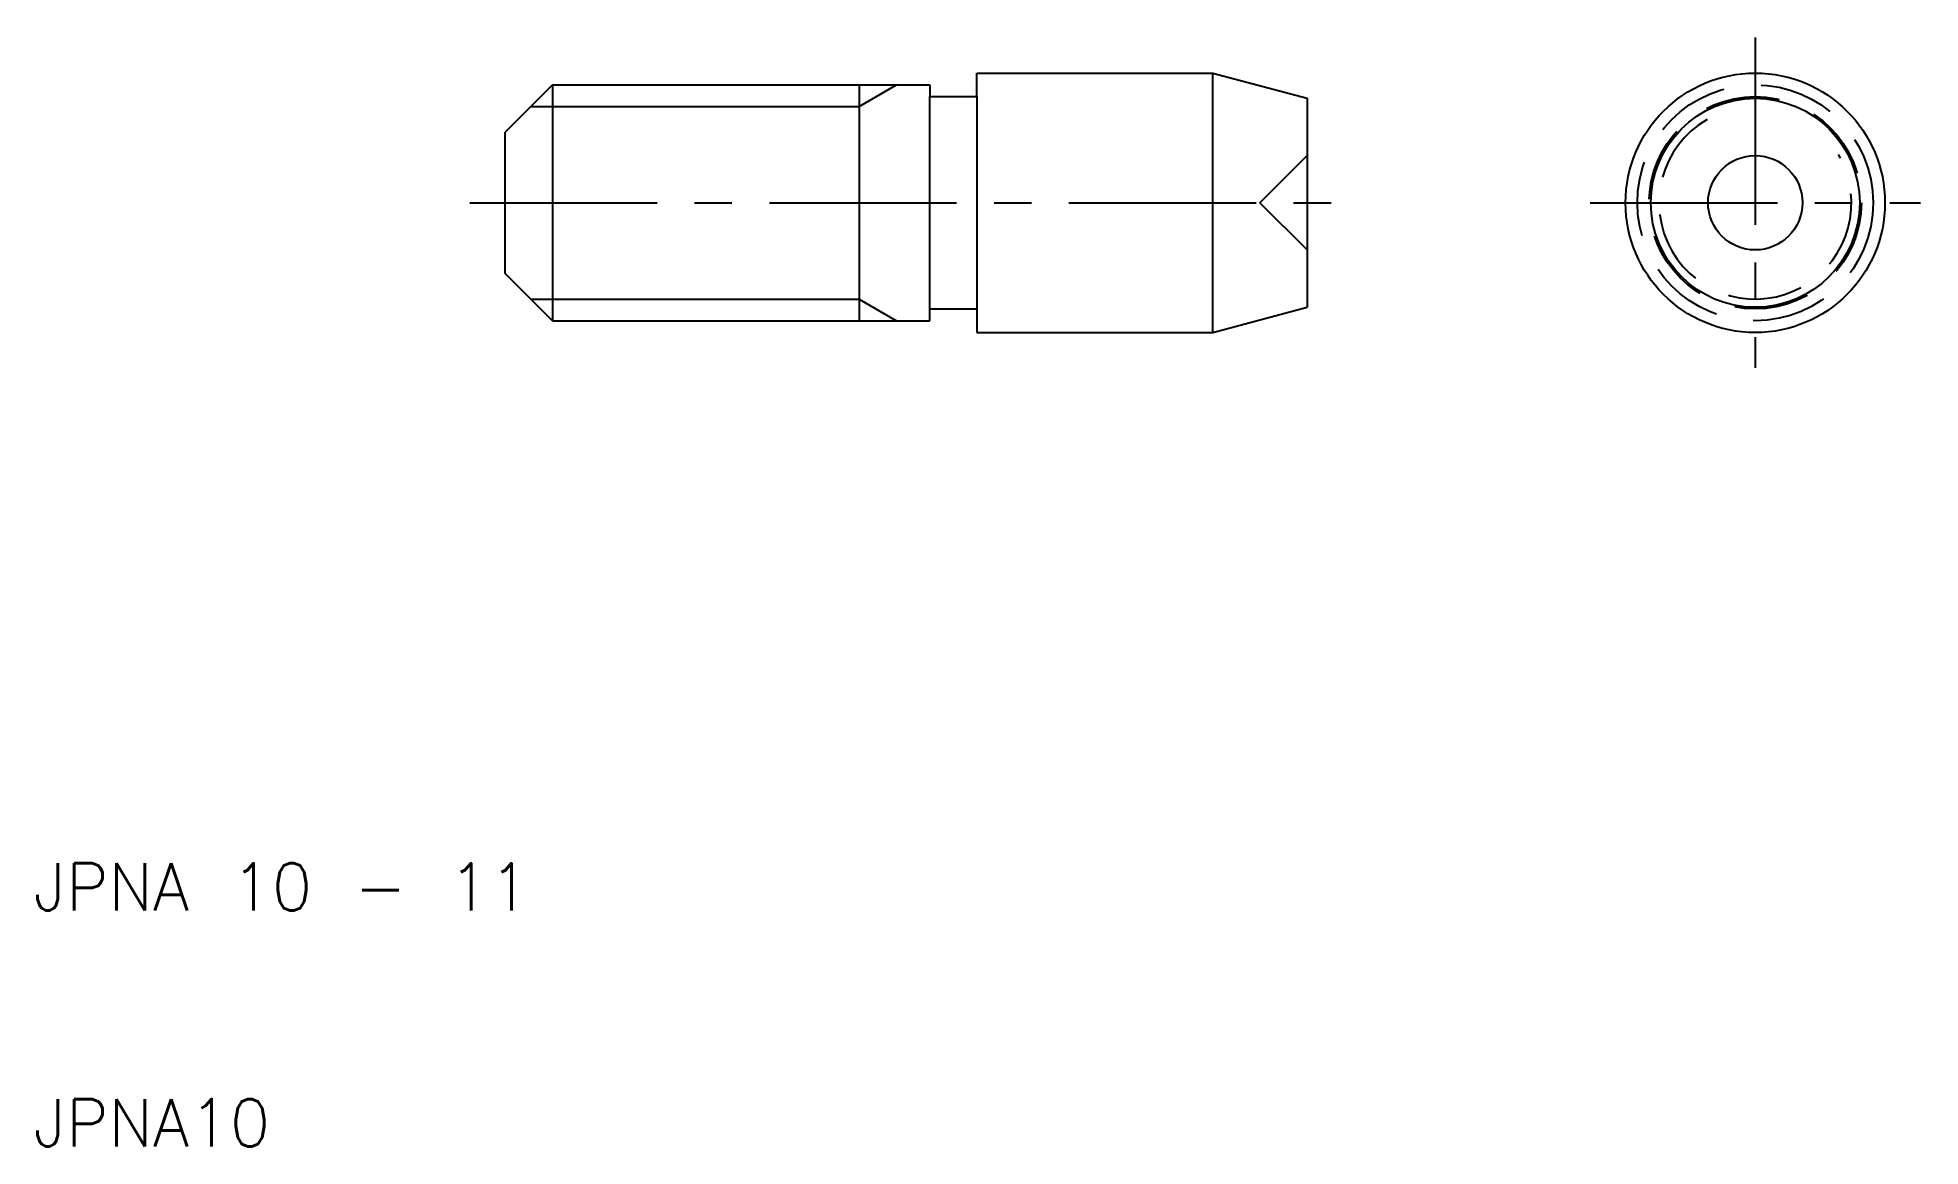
# Model space of a CAD drawing. Extents: x 10.2 to 90, y 10 to 57.
import ezdxf

# ---------------------------------------------------------------- set-up
doc = ezdxf.new("R2010")
doc.units = 0
doc.header["$LTSCALE"] = 0.25
doc.linetypes.add('CENTER', pattern=[50.8, 31.75, -6.35, 6.35, -6.35])
doc.linetypes.add('DASHED', pattern=[19.05, 12.7, -6.35])
doc.layers.get('0').update_dxf_attribs({"linetype": 'CONTINUOUS'})
doc.layers.add('CENTER', color=1, linetype='CENTER')
doc.styles.get("Standard").update_dxf_attribs({"font": 'txt.shx', "bigfont": 'extfont.shx'})

msp = doc.modelspace()

# ---------------------------------------------------------------- linework, layer by layer
for p, q in [((50, 55.5), (60, 55.5)), ((50, 54.5), (50, 55.5)), ((60, 55.5), (64, 54.428)), ((60, 44.5), (60, 55.5)), ((32, 55), (30, 53)), ((32, 55), (48, 55)), ((32, 55), (32, 45)), ((45, 55), (45, 45)), ((48, 55), (48, 54.5)), ((48, 45.5), (48, 54.5)), ((48, 54.5), (50, 54.5)), ((50, 54.5), (50, 45.5)), ((64, 54.428), (64, 45.572)), ((30, 47), (30, 53)), ((32, 45), (30, 47)), ((60, 44.5), (64, 45.572)), ((32, 45), (48, 45)), ((48, 45), (48, 45.5)), ((48, 45.5), (50, 45.5)), ((50, 45.5), (50, 44.5)), ((50, 44.5), (60, 44.5))]:
    msp.add_line(p, q)
at = {"color": 3}
for p, q in [((45, 54.08), (46.593, 55)), ((31.08, 54.08), (45, 54.08)), ((31.08, 45.92), (45, 45.92)), ((45, 45.92), (46.593, 45))]:
    msp.add_line(p, q, dxfattribs=at)
at = {"color": 3, "linetype": 'DASHED'}
for q in [(64, 52), (64, 48)]:
    msp.add_line((62, 50), q, dxfattribs=at)
for radius in [5.5, 4.428, 2]:
    msp.add_circle((83, 50), radius)
for radius in [5, 4.5]:
    msp.add_circle((83, 50), radius, dxfattribs=at)
msp.add_arc((83, 50), 4.08, 120, 30, dxfattribs=at)
at = {"layer": 'CENTER', "color": 1, "linetype": 'CENTER'}
for p, q in [((83, 57), (83, 43)), ((28.5, 50), (65.5, 50)), ((76, 50), (90, 50))]:
    msp.add_line(p, q, dxfattribs=at)

# ---------------------------------------------------------------- texts
for s, p in [('JPNA 10 - 11', (10, 20)), ('JPNA10', (10, 10))]:
    msp.add_text(s, height=2).set_placement(p)

doc.saveas('drawing.dxf')
